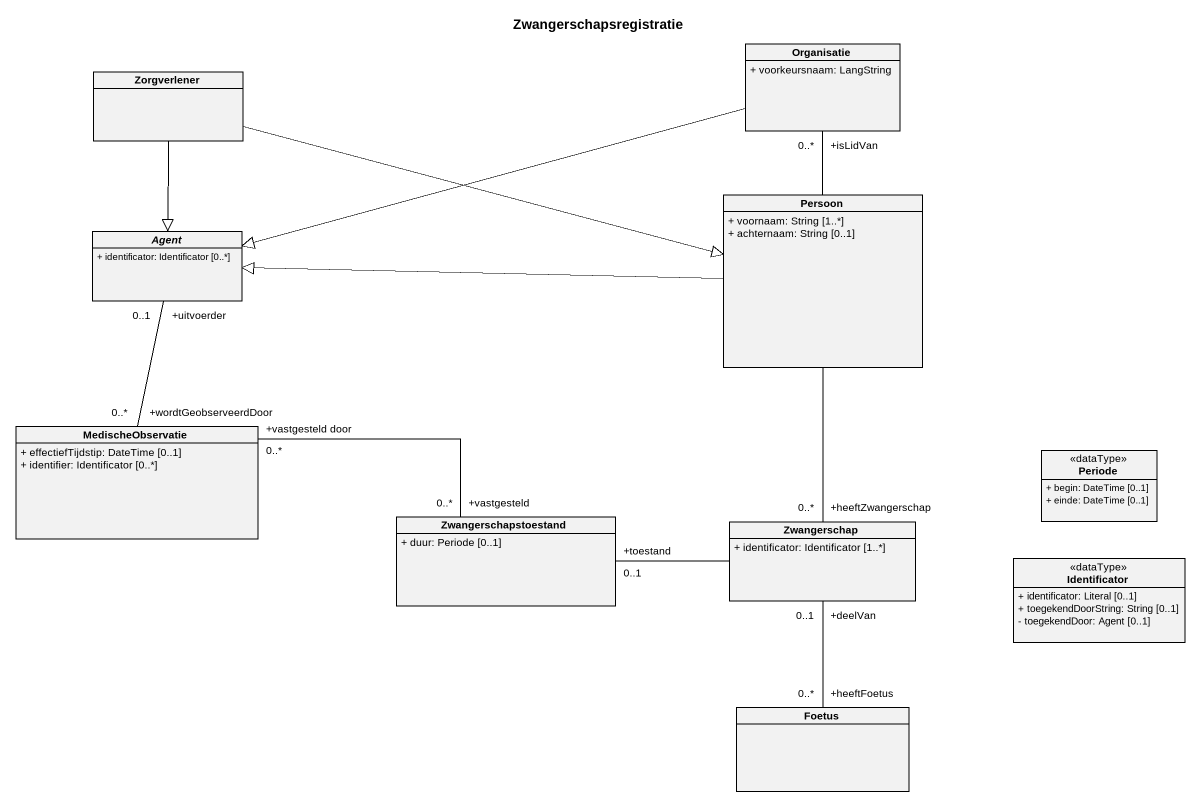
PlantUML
@startuml
title Zwangerschapsregistratie
hide circle
hide empty members
skinparam classAttributeIconSize 0
class Zorgverlener
class Organisatie {
  + voorkeursnaam: LangString
}
class Persoon {
  + voornaam: String [1..*]
  + achternaam: String [0..1]
}
abstract class "Agent" as Agent_ {
  + identificator: Identificator [0..*]
}
class MedischeObservatie {
  + effectiefTijdstip: DateTime [0..1]
  + identifier: Identificator [0..*]
}
class Periode <<dataType>> {
  + begin: DateTime [0..1]
  + einde: DateTime [0..1]
}
class Zwangerschapstoestand {
  + duur: Periode [0..1]
}
class Zwangerschap {
  + identificator: Identificator [1..*]
}
class Identificator <<dataType>> {
  + identificator: Literal [0..1]
  + toegekendDoorString: String [0..1]
  - toegekendDoor: Agent [0..1]
}
class Foetus
Zorgverlener -right-|> Persoon
Zorgverlener --|> Agent_
Organisatie -left-|> Agent_
Persoon -up- "+isLidVan\n0..*" Organisatie
Persoon -left-|> Agent_
Persoon -- "+heeftZwangerschap\n0..*" Zwangerschap
Agent_ "+uitvoerder\n0..1" -- "+wordtGeobserveerdDoor\n0..*" MedischeObservatie
Zwangerschapstoestand "+vastgesteld\n0..*" -left- "+vastgesteld door\n0..*" MedischeObservatie
Zwangerschap -left- "+toestand\n0..1" Zwangerschapstoestand
Zwangerschap "+deelVan\n0..1" -- "+heeftFoetus\n0..*" Foetus
@enduml
